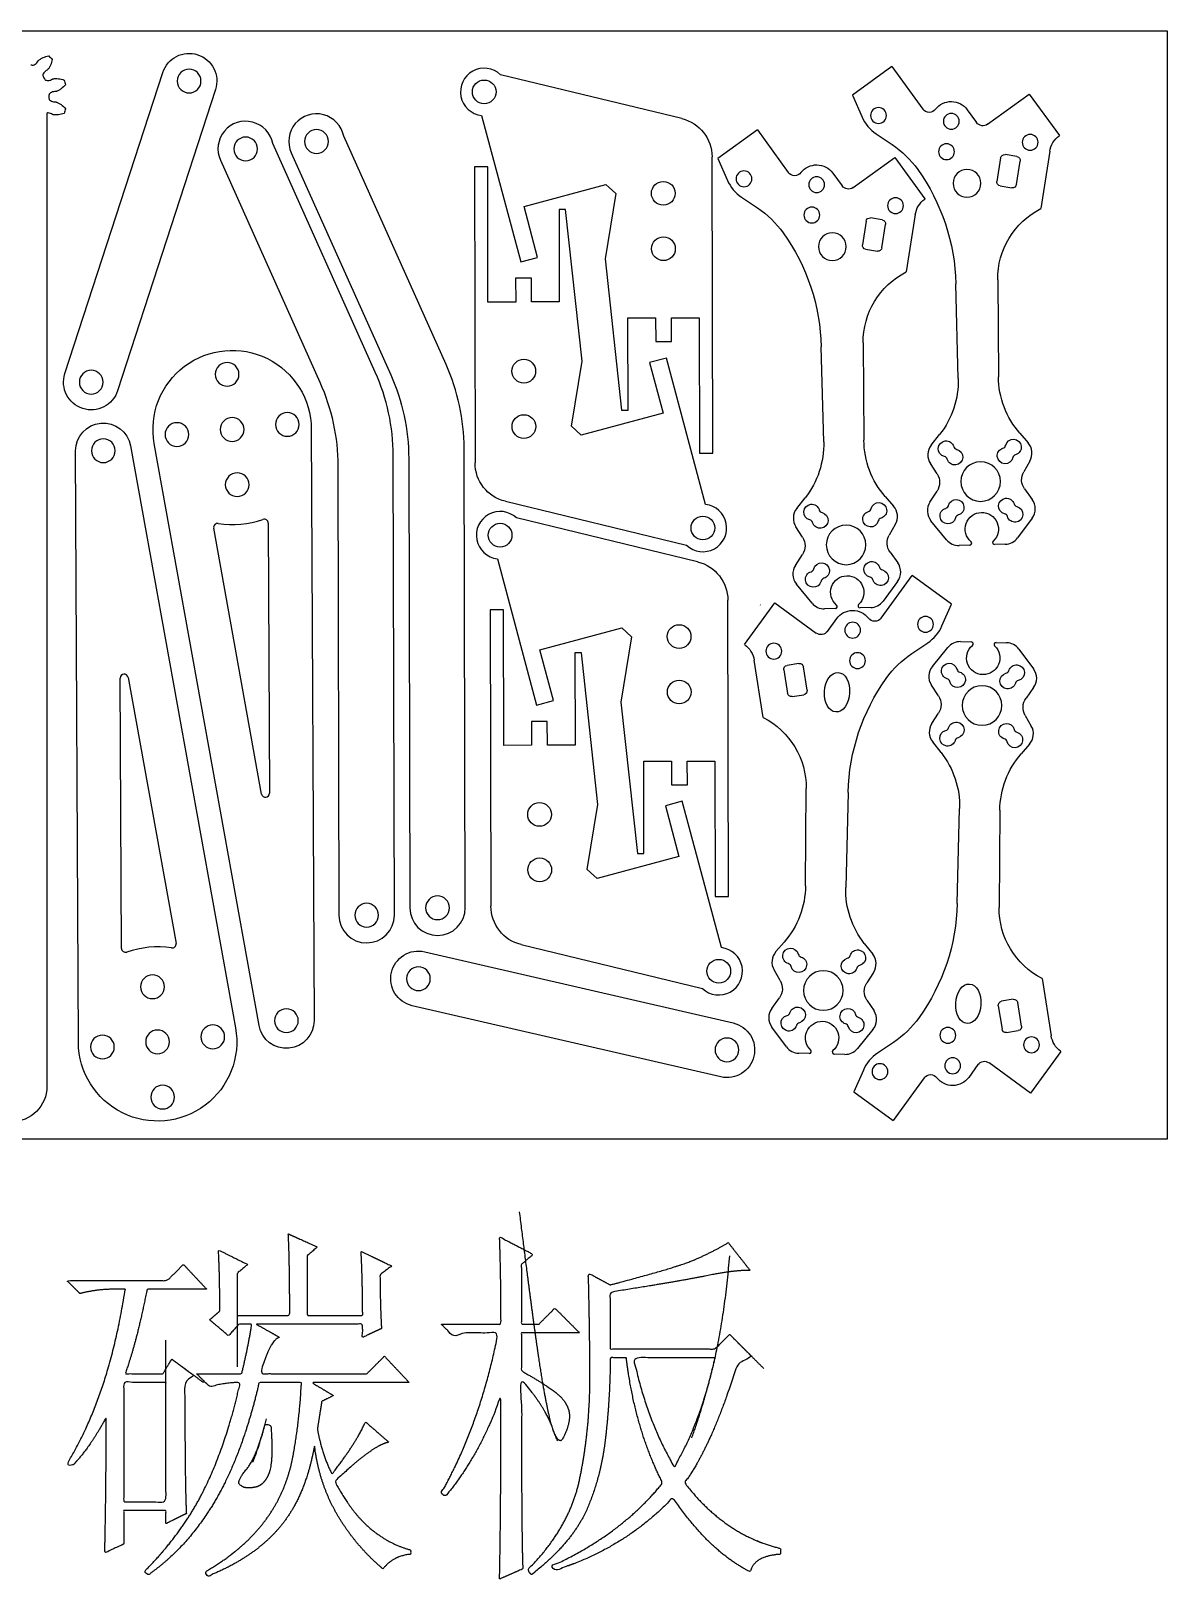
# Model space of a CAD drawing. Header units: millimetres. Extents: x 919 to 1726, y -261 to 19.
# Drawn here: x 1582.3 to 1725.8, y -212.1 to -16.5 of the extents above; entities that cross this region are included whole.
import ezdxf

# ---------------------------------------------------------------- set-up
doc = ezdxf.new("R2010")
doc.units = ezdxf.units.MM
doc.layers.add('1', color=7, linetype='CONTINUOUS', true_color=0xffffff)

msp = doc.modelspace()

# ---------------------------------------------------------------- linework, layer by layer
at = {"layer": '1', "color": 3, "linetype": 'CONTINUOUS'}
for p, q in [((1475.809439, -16.515161), (1725.809439, -16.515161)), ((1725.809439, -16.515161), (1725.809439, -156.515161)), ((1691.056679, -21.016349), (1686.065414, -24.642715)), ((1691.056679, -21.016349), (1694.96304, -26.392993)), ((1586.580754, -59.803553), (1598.941434, -21.761293)), ((1664.512653, -27.584536), (1641.622262, -22.040494)), ((1605.598829, -23.924412), (1593.238149, -61.966672)), ((1686.065414, -24.642715), (1687.275022, -27.386757)), ((1703.147481, -28.300751), (1708.406091, -24.480147)), ((1708.406091, -24.480147), (1712.226695, -29.738757)), ((1584.311826, -26.880316), (1584.311826, -149.828326)), ((1639.215492, -27.195785), (1644.169705, -45.685161)), ((1700.575108, -26.461485), (1701.750678, -28.079519)), ((1674.056679, -29.016349), (1669.065414, -32.642715)), ((1674.056679, -29.016349), (1677.96304, -34.392993)), ((1625.783317, -59.604463), (1612.844588, -30.734886)), ((1634.734014, -58.663707), (1621.795285, -29.79413)), ((1689.054261, -29.515139), (1691.069667, -30.874547)), ((1712.226695, -29.738757), (1712.19446, -29.762177)), ((1606.218621, -32.85255), (1618.786469, -60.894596)), ((1615.169318, -31.911793), (1627.737166, -59.95384)), ((1668.415653, -69.853434), (1668.335673, -32.43335)), ((1669.065414, -32.642715), (1670.275022, -35.386757)), ((1686.147481, -36.300751), (1691.406091, -32.480147)), ((1691.406091, -32.480147), (1695.226695, -37.738757)), ((1704.787785, -32.554443), (1704.318482, -35.517508)), ((1706.841379, -32.373468), (1705.359847, -32.138816)), ((1706.787703, -35.908594), (1707.257006, -32.945529)), ((1710.994751, -31.719925), (1709.847382, -38.964127)), ((1639.989914, -33.661634), (1638.315193, -33.665213)), ((1638.315193, -33.665213), (1638.395172, -71.085297)), ((1640.026475, -50.767644), (1639.989914, -33.661634)), ((1683.575108, -34.461485), (1684.750678, -36.079519)), ((1644.576459, -38.703041), (1654.916101, -35.932542)), ((1656.161699, -37.060538), (1654.809931, -45.290932)), ((1656.161699, -37.060538), (1654.916101, -35.932542)), ((1704.734109, -36.08957), (1706.215641, -36.324221)), ((1646.294742, -45.115759), (1644.576459, -38.703041)), ((1649.818805, -39.083249), (1649.001526, -39.084996)), ((1649.001526, -39.084996), (1649.026455, -50.748408)), ((1651.920914, -58.227715), (1649.818805, -39.083249)), ((1672.054261, -37.515139), (1674.069667, -38.874547)), ((1695.226695, -37.738757), (1695.19446, -37.762177)), ((1687.787785, -40.554443), (1687.318482, -43.517508)), ((1689.841379, -40.373468), (1688.359847, -40.138816)), ((1689.787703, -43.908594), (1690.257006, -40.945529)), ((1693.994751, -39.719925), (1692.847382, -46.964127)), ((1687.734109, -44.08957), (1689.215641, -44.324221)), ((1644.169705, -45.685161), (1646.294742, -45.115759)), ((1654.809931, -45.290932), (1656.912041, -64.435398)), ((1645.520051, -47.755895), (1643.520055, -47.76017)), ((1643.520055, -47.76017), (1643.526467, -50.760163)), ((1645.526463, -50.755888), (1645.520051, -47.755895)), ((1699.433596, -60.425527), (1699.131923, -48.440528)), ((1704.419475, -47.934994), (1704.514111, -60.20565)), ((1643.526467, -50.760163), (1640.026475, -50.767644)), ((1649.026455, -50.748408), (1645.526463, -50.755888)), ((1657.704391, -52.770239), (1661.204383, -52.762759)), ((1657.729319, -64.433651), (1657.704391, -52.770239)), ((1661.204383, -52.762759), (1661.210795, -55.762752)), ((1663.204378, -52.758484), (1666.70437, -52.751003)), ((1663.21079, -55.758477), (1663.204378, -52.758484)), ((1666.70437, -52.751003), (1666.740932, -69.857013)), ((1661.210795, -55.762752), (1663.21079, -55.758477)), ((1682.433596, -68.425527), (1682.131923, -56.440528)), ((1687.419475, -55.934994), (1687.514111, -68.20565)), ((1650.569146, -66.458109), (1651.920914, -58.227715)), ((1662.56114, -57.833486), (1660.436103, -58.402888)), ((1660.436103, -58.402888), (1662.154386, -64.815606)), ((1667.515353, -76.322862), (1662.56114, -57.833486)), ((1656.912041, -64.435398), (1657.729319, -64.433651)), ((1650.569146, -66.458109), (1651.814744, -67.586105)), ((1662.154386, -64.815606), (1651.814744, -67.586105)), ((1617.704721, -66.815413), (1618.058052, -141.53238)), ((1696.026648, -68.846834), (1697.085287, -67.500003)), ((1707.218518, -67.344981), (1708.258322, -68.538952)), ((1588.285987, -144.277808), (1587.932655, -69.560841)), ((1594.877142, -68.92361), (1608.127377, -142.457148)), ((1611.113565, -142.169611), (1597.863331, -68.636073)), ((1628.199868, -128.212798), (1628.057136, -70.174056)), ((1637.150565, -127.272041), (1637.007833, -69.2333)), ((1666.740932, -69.857013), (1668.415653, -69.853434)), ((1621.060287, -71.464189), (1621.199889, -128.230012)), ((1630.010984, -70.523433), (1630.150587, -127.289256)), ((1696.762463, -72.472479), (1695.919501, -71.168649)), ((1708.482142, -70.852437), (1707.705844, -72.197025)), ((1642.218192, -75.934111), (1665.108583, -81.478153)), ((1679.026648, -76.846834), (1680.085287, -75.500003)), ((1690.218518, -75.344981), (1691.258322, -76.538952)), ((1695.860457, -76.027073), (1696.758043, -74.651031)), ((1707.819861, -74.372595), (1708.785539, -75.701737)), ((1666.512653, -83.584536), (1643.622262, -78.040494)), ((1708.774038, -78.068548), (1706.927631, -80.558652)), ((1611.430147, -112.912127), (1605.376309, -79.315733)), ((1612.260785, -78.684009), (1612.422217, -112.821094)), ((1679.762463, -80.472479), (1678.919501, -79.168649)), ((1691.482142, -78.852437), (1690.705844, -80.197025)), ((1697.960363, -80.784366), (1695.991017, -78.390308)), ((1700.895398, -81.479444), (1699.555256, -81.513177)), ((1705.371424, -81.366779), (1704.031282, -81.400511)), ((1641.215492, -83.195785), (1646.169705, -101.685161)), ((1678.860457, -84.027073), (1679.758043, -82.651031)), ((1690.819861, -82.372595), (1691.785539, -83.701737)), ((1689.689006, -90.682123), (1693.595367, -85.305479)), ((1698.586632, -88.931845), (1693.595367, -85.305479)), ((1680.960363, -88.784366), (1678.991017, -86.390308)), ((1691.774038, -86.068548), (1689.927631, -88.558652)), ((1641.989914, -89.661634), (1640.315193, -89.665213)), ((1640.315193, -89.665213), (1640.395172, -127.085297)), ((1642.026475, -106.767644), (1641.989914, -89.661634)), ((1670.415653, -125.853434), (1670.335673, -88.43335)), ((1672.425351, -94.027887), (1676.245955, -88.769277)), ((1674.457586, -89.051307), (1674.425351, -89.027887)), ((1676.245955, -88.769277), (1681.504565, -92.589881)), ((1683.895398, -89.479444), (1682.555256, -89.513177)), ((1688.371424, -89.366779), (1687.031282, -89.400511)), ((1697.377025, -91.675887), (1698.586632, -88.931845)), ((1682.901368, -92.368649), (1684.076938, -90.750615)), ((1646.576459, -94.703041), (1656.916101, -91.932542)), ((1658.161699, -93.060538), (1656.809931, -101.290932)), ((1658.161699, -93.060538), (1656.916101, -91.932542)), ((1693.582379, -95.163677), (1695.597785, -93.804269)), ((1699.730462, -93.659886), (1701.070604, -93.693619)), ((1704.206488, -93.772552), (1705.54663, -93.806284)), ((1648.294742, -101.115759), (1646.576459, -94.703041)), ((1651.818805, -95.083249), (1651.001526, -95.084996)), ((1651.001526, -95.084996), (1651.026455, -106.748408)), ((1653.920914, -114.227715), (1651.818805, -95.083249)), ((1696.166223, -96.782755), (1698.135569, -94.388697)), ((1707.102837, -94.614411), (1708.949244, -97.104515)), ((1674.804664, -103.253257), (1673.657295, -96.009055)), ((1677.39504, -97.234659), (1677.864343, -100.197724)), ((1679.292199, -96.427946), (1677.810667, -96.662598)), ((1680.333564, -99.806638), (1679.864261, -96.843573)), ((1593.729922, -132.409212), (1593.568491, -98.272127)), ((1594.56056, -98.181094), (1600.614398, -131.777488)), ((1696.933249, -100.522032), (1696.035663, -99.14599)), ((1708.960745, -99.471326), (1707.995067, -100.800468)), ((1646.169705, -101.685161), (1648.294742, -101.115759)), ((1656.809931, -101.290932), (1658.912041, -120.435398)), ((1678.436405, -100.613351), (1679.917937, -100.3787)), ((1696.094707, -104.004414), (1696.937669, -102.700584)), ((1707.88105, -102.976038), (1708.657348, -104.320626)), ((1647.520051, -103.755895), (1645.520055, -103.76017)), ((1645.520055, -103.76017), (1645.526467, -106.760163)), ((1647.526463, -106.755888), (1647.520051, -103.755895)), ((1645.526467, -106.760163), (1642.026475, -106.767644)), ((1651.026455, -106.748408), (1647.526463, -106.755888)), ((1697.260493, -107.67306), (1696.201854, -106.326229)), ((1708.433528, -106.634111), (1707.393724, -107.828082)), ((1659.704391, -108.770239), (1663.204383, -108.762759)), ((1659.729319, -120.433651), (1659.704391, -108.770239)), ((1663.204383, -108.762759), (1663.210795, -111.762752)), ((1665.204378, -108.758484), (1668.70437, -108.751003)), ((1665.21079, -111.758477), (1665.204378, -108.758484)), ((1668.70437, -108.751003), (1668.740932, -125.857013)), ((1663.210795, -111.762752), (1665.21079, -111.758477)), ((1680.137935, -124.49478), (1680.232571, -112.224124)), ((1685.520123, -112.729658), (1685.21845, -124.714657)), ((1652.569146, -122.458109), (1653.920914, -114.227715)), ((1664.56114, -113.833486), (1662.436103, -114.402888)), ((1662.436103, -114.402888), (1664.154386, -120.815606)), ((1669.515353, -132.322862), (1664.56114, -113.833486)), ((1699.307129, -126.732535), (1699.608802, -114.747536)), ((1704.689317, -114.967413), (1704.594681, -127.238069)), ((1664.154386, -120.815606), (1653.814744, -123.586105)), ((1658.912041, -120.435398), (1659.729319, -120.433651)), ((1652.569146, -122.458109), (1653.814744, -123.586105)), ((1668.740932, -125.857013), (1670.415653, -125.853434)), ((1632.027766, -132.835036), (1671.002569, -141.833078)), ((1644.218192, -131.934111), (1667.108583, -137.478153)), ((1676.393724, -132.828082), (1677.433528, -131.634111)), ((1687.566759, -131.789133), (1688.625399, -133.135964)), ((1676.946202, -136.486155), (1676.169904, -135.141567)), ((1688.732545, -135.457779), (1687.889583, -136.761609)), ((1710.022588, -136.208936), (1711.169957, -143.453138)), ((1675.866507, -139.990867), (1676.832185, -138.661725)), ((1706.390847, -138.848842), (1704.909315, -139.083493)), ((1669.427911, -148.653669), (1630.453109, -139.655627)), ((1687.894003, -138.940161), (1688.79159, -140.316203)), ((1704.493688, -139.655555), (1704.962991, -142.61862)), ((1707.432212, -142.227533), (1706.962909, -139.264468)), ((1677.724415, -144.847782), (1675.878008, -142.357678)), ((1688.661029, -142.679438), (1686.691683, -145.073496)), ((1691.244873, -144.298516), (1689.229467, -145.657924)), ((1705.535053, -143.034247), (1707.016585, -142.799595)), ((1680.620764, -145.689641), (1679.280622, -145.655909)), ((1685.096791, -145.802307), (1683.756648, -145.768574)), ((1712.401901, -145.434306), (1708.581297, -150.692916)), ((1712.369666, -145.410885), (1712.401901, -145.434306)), ((1687.450228, -147.786306), (1686.24062, -150.530348)), ((1701.925884, -147.093544), (1700.750314, -148.711578)), ((1708.581297, -150.692916), (1703.322687, -146.872312)), ((1686.24062, -150.530348), (1691.231885, -154.156714)), ((1695.138246, -148.78007), (1691.231885, -154.156714)), ((1725.809439, -156.515161), (1475.809439, -156.515161))]:
    msp.add_line(p, q, dxfattribs=at)
at = {"layer": '1', "color": 3, "linetype": 'CONTINUOUS', "extrusion": (0, 0, -1)}
for centre, radius in [((-1602.270131, -22.842852), 1.5), ((-1689.362735, -27.191343), 1), ((-1698.552565, -27.930948), 1), ((-1618.363217, -30.480356), 1.5), ((-1609.41252, -31.421112), 1.5), ((-1697.944178, -31.772154), 1), ((-1708.513458, -30.58248), 1), ((-1672.362735, -35.191343), 1), ((-1681.552565, -35.930948), 1), ((-1700.533904, -35.761931), 1.75), ((-1680.944178, -39.772154), 1), ((-1691.513458, -38.58248), 1), ((-1683.533904, -43.761931), 1.75), ((-1607.065195, -59.891987), 1.5), ((-1589.909452, -60.885113), 1.5), ((-1600.734118, -67.50234), 1.5), ((-1607.704832, -66.862702), 1.5), ((-1614.675547, -66.223065), 1.5), ((-1591.432616, -69.54429), 1.5), ((-1608.34447, -73.833417), 1.5), ((-1702.262037, -73.442511), 2.5), ((-1685.262037, -81.442511), 2.5), ((-1686.099481, -92.220078), 1), ((-1695.289311, -91.480473), 1), ((-1676.138588, -94.87161), 1), ((-1686.707868, -96.061284), 1), ((-1702.437243, -101.730552), 2.5), ((-1624.699879, -128.221405), 1.5), ((-1633.650576, -127.280649), 1.5), ((-1631.240437, -136.245332), 1.5), ((-1597.646237, -137.259804), 1.5), ((-1682.390009, -137.731641), 2.5), ((-1614.558091, -141.548931), 1.5), ((-1598.285875, -144.230519), 1.5), ((-1605.256589, -143.590881), 1.5), ((-1698.119384, -143.400908), 1), ((-1591.31516, -144.870156), 1.5), ((-1670.21524, -145.243374), 1.5), ((-1708.688664, -144.590583), 1), ((-1698.727771, -147.242115), 1), ((-1689.537941, -147.98172), 1), ((-1598.925512, -151.201234), 1.5)]:
    msp.add_circle(centre, radius, dxfattribs=at)
at = {"layer": '1', "color": 3, "linetype": 'CONTINUOUS'}
for centre in [(1639.555632, -24.21513), (1662.170746, -37.024156), (1662.185707, -44.02414), (1644.545138, -59.494507), (1644.560099, -66.494491), (1667.175214, -79.303517), (1641.555632, -80.21513), (1664.170746, -93.024156), (1664.185707, -100.02414), (1646.545138, -115.494507), (1646.560099, -122.494491), (1669.175214, -135.303517)]:
    msp.add_circle(centre, 1.5, dxfattribs=at)
at = {"layer": '1', "color": 3, "linetype": 'CONTINUOUS', "extrusion": (0, 0, -1)}
for centre, radius, start, end in [((-1602.270131, -22.842852), 3.5, 18, 198), ((-1579.811826, -24.828326), 4.750000000000001, 148.534022, 151.465978), ((-1579.811826, -24.828326), 4.750000000000001, 178.534022, 181.465978), ((-1698.552565, -27.930948), 2.5, 37.39845, 144), ((-1695.772057, -25.805208), 1, 217.39845, 324), ((-1663.335684, -32.444037), 5.000000000000001, 103.614834, 179.877539), ((-1702.559695, -27.491734), 1, 234, 324), ((-1683.800159, -41.652036), 13, 124, 144), ((-1713.957816, -32.189228), 3, 9, 54), ((-1705.28163, -32.632661), 0.5, 9, 99), ((-1706.763162, -32.867312), 0.5, 99, 189), ((-1678.772057, -33.805208), 1, 217.39845, 324), ((-1681.552565, -35.930948), 2.5, 37.39845, 144), ((-1673.140155, -49.094764), 26, 144.538808, 178.558119), ((-1685.559695, -35.491734), 1, 234, 324), ((-1704.812326, -35.595726), 0.5, 279, 9), ((-1706.293859, -35.830377), 0.5, 189, 279), ((-1666.800159, -49.652036), 13, 124, 144), ((-1696.957816, -40.189228), 3, 9, 54), ((-1714.419177, -47.857872), 10, 359.558119, 62.794742), ((-1688.28163, -40.632661), 0.5, 9, 99), ((-1689.763162, -40.867312), 0.5, 99, 189), ((-1656.140155, -57.094764), 26, 144.538808, 178.558119), ((-1687.812326, -43.595726), 0.5, 279, 9), ((-1689.293859, -43.830377), 0.5, 189, 279), ((-1697.419177, -55.857872), 10, 359.558119, 62.794742), ((-1607.704832, -66.862702), 10, 349.785311, 179.729054), ((-1589.909452, -60.885113), 3.5, 198, 18), ((-1604.011063, -70.587374), 26, 155.859095, 179.859095), ((-1688.437079, -60.702319), 11, 178.558119, 218.168132), ((-1715.513784, -60.120816), 11, 318.948106, 359.558119), ((-1595.060366, -71.52813), 26, 155.859095, 179.859095), ((-1591.432616, -69.54429), 3.5, 359.729054, 169.785311), ((-1671.437079, -68.702319), 11, 178.558119, 218.168132), ((-1698.513784, -68.120816), 11, 318.948106, 359.558119), ((-1697.913982, -69.307971), 1, 283.558119, 163.558119), ((-1706.396577, -69.094456), 1, 13.558119, 253.558119), ((-1699.000996, -70.341606), 1, 103.558119, 343.558119), ((-1705.362942, -70.18147), 1, 193.558119, 73.558119), ((-1643.395161, -71.07461), 5, 283.614834, 359.877539), ((-1709.437895, -73.197025), 2, 324, 30), ((-1695.082915, -73.558352), 2, 147.116238, 213.116238), ((-1680.913982, -77.307971), 1, 283.558119, 163.558119), ((-1689.396577, -77.094456), 1, 13.558119, 253.558119), ((-1699.161132, -76.703552), 1, 13.558119, 253.558119), ((-1705.523078, -76.543416), 1, 283.558119, 163.558119), ((-1682.000996, -78.341606), 1, 103.558119, 343.558119), ((-1688.362942, -78.18147), 1, 193.558119, 73.558119), ((-1698.127497, -77.790565), 1, 193.558119, 73.558119), ((-1702.413014, -79.440611), 2.1, 310.426425, 226.689813), ((-1706.610091, -77.577051), 1, 103.558119, 343.558119), ((-1678.082915, -81.558352), 2, 147.116238, 213.116238), ((-1692.437895, -81.197025), 2, 324, 30), ((-1665.335684, -88.444037), 5.000000000000001, 103.614834, 179.877539), ((-1682.161132, -84.703552), 1, 13.558119, 253.558119), ((-1688.523078, -84.543416), 1, 283.558119, 163.558119), ((-1681.127497, -85.790565), 1, 193.558119, 73.558119), ((-1685.413014, -87.440611), 2.1, 310.426425, 226.689813), ((-1689.610091, -85.577051), 1, 103.558119, 343.558119), ((-1686.099481, -92.220078), 2.5, 36, 142.60155), ((-1688.879989, -90.094338), 1, 216, 322.60155), ((-1682.092351, -91.780864), 1, 216, 306), ((-1670.69423, -96.478358), 3, 126, 171), ((-1700.851887, -105.941166), 13, 36, 56), ((-1702.58822, -95.732452), 2.1, 133.310187, 49.573575), ((-1677.888884, -97.156442), 0.5, 351, 81), ((-1679.370417, -96.921791), 0.5, 81, 171), ((-1698.302703, -97.382498), 1, 286.441881, 166.441881), ((-1699.336338, -98.469511), 1, 106.441881, 346.441881), ((-1705.698284, -98.629647), 1, 196.441881, 76.441881), ((-1706.785297, -97.596012), 1, 16.441881, 256.441881), ((-1711.511891, -113.383894), 26, 1.441881, 35.461192), ((-1678.358187, -100.119507), 0.5, 261, 351), ((-1679.83972, -99.884856), 0.5, 171, 261), ((-1695.258121, -101.614711), 2, 146.883762, 212.883762), ((-1709.613101, -101.976038), 2, 330, 36), ((-1670.232869, -112.147002), 10, 117.205258, 180.441881), ((-1698.089188, -105.865092), 1, 196.441881, 76.441881), ((-1699.176202, -104.831457), 1, 16.441881, 256.441881), ((-1705.538148, -104.991593), 1, 286.441881, 166.441881), ((-1706.571783, -106.078607), 1, 106.441881, 346.441881), ((-1688.612285, -114.470744), 11, 141.831868, 181.441881), ((-1715.68899, -115.052247), 11, 0.441881, 41.051894), ((-1669.138262, -124.409946), 11, 180.441881, 221.051894), ((-1696.214967, -124.991449), 11, 321.831868, 1.441881), ((-1645.395161, -127.07461), 5, 283.614834, 359.877539), ((-1673.315361, -126.078299), 26, 181.441881, 215.461192), ((-1714.594383, -127.315191), 10, 297.205258, 0.441881), ((-1631.240437, -136.245332), 3.500000000000001, 283, 103), ((-1678.255469, -133.383586), 1, 286.441881, 166.441881), ((-1686.738064, -133.597101), 1, 16.441881, 256.441881), ((-1679.289104, -134.4706), 1, 106.441881, 346.441881), ((-1685.65105, -134.630736), 1, 196.441881, 76.441881), ((-1675.214151, -137.486155), 2, 150, 216), ((-1689.569131, -137.847482), 2, 326.883762, 32.883762), ((-1706.469065, -139.342686), 0.5, 81, 171), ((-1679.128969, -140.832546), 1, 16.441881, 256.441881), ((-1685.490915, -140.992682), 1, 286.441881, 166.441881), ((-1704.987532, -139.577337), 0.5, 351, 81), ((-1598.285875, -144.230519), 10, 169.785311, 359.729054), ((-1614.558091, -141.548931), 3.5, 179.729054, 349.785311), ((-1670.21524, -145.243374), 3.500000000000001, 103, 283), ((-1678.041955, -141.866181), 1, 196.441881, 76.441881), ((-1682.239032, -143.729741), 2.1, 313.310187, 229.573575), ((-1686.52455, -142.079695), 1, 106.441881, 346.441881), ((-1683.975365, -133.521027), 13, 216, 236), ((-1705.456836, -142.540402), 0.5, 261, 351), ((-1706.938368, -142.305751), 0.5, 171, 261), ((-1714.133022, -142.983835), 3, 306, 351), ((-1702.734901, -147.681329), 1, 36, 126), ((-1695.947263, -149.367855), 1, 36, 142.60155), ((-1579.811826, -149.828326), 4.499999999999987, 180, 0), ((-1698.727771, -147.242115), 2.5, 216, 322.60155)]:
    msp.add_arc(centre, radius, start, end, dxfattribs=at)
at = {"layer": '1', "color": 3, "linetype": 'CONTINUOUS'}
for centre, radius, start, end in [((1639.555632, -24.21513), 3.000000000000001, 46.458731, 263.489812), ((1618.363217, -30.480356), 3.5, 11.306927, 204.140905), ((1609.41252, -31.421112), 3.5, 11.306927, 204.140905), ((1691.850226, -25.369951), 5, 203.78847, 236), ((1674.850226, -33.369951), 5, 203.78847, 236), ((1611.007911, -69.29724), 26, 0.140905, 24.140905), ((1602.057214, -70.237997), 26, 0.140905, 24.140905), ((1697.599049, -70.082776), 2, 141.831868, 212.883762), ((1697.562335, -70.76617), 0.5, 16.441881, 76.441881), ((1699.352643, -68.883407), 0.5, 196.441881, 256.441881), ((1704.938378, -68.742809), 0.5, 286.441881, 346.441881), ((1706.821141, -70.533117), 0.5, 106.441881, 166.441881), ((1706.750092, -69.852437), 2, 330, 41.051894), ((1697.535584, -77.119752), 2, 146.883762, 219.440613), ((1706.961739, -76.118852), 0.5, 196.441881, 256.441881), ((1707.167505, -76.877308), 2, 323.443149, 36), ((1607.704832, -66.862702), 11.99999999999999, 261.551764, 288.93387), ((1611.76079, -78.686373), 0.5, 0.270946, 108.93387), ((1641.555632, -80.21513), 3.000000000000001, 46.458731, 263.489812), ((1667.175214, -79.303517), 3, 226.458731, 83.489812), ((1680.599049, -78.082776), 2, 141.831868, 212.883762), ((1682.352643, -76.883407), 0.5, 196.441881, 256.441881), ((1687.938378, -76.742809), 0.5, 286.441881, 346.441881), ((1689.821141, -78.533117), 0.5, 106.441881, 166.441881), ((1689.750092, -77.852437), 2, 330, 41.051894), ((1697.702933, -76.351904), 0.5, 286.441881, 346.441881), ((1699.585695, -78.142213), 0.5, 106.441881, 166.441881), ((1705.17143, -78.001615), 0.5, 16.441881, 76.441881), ((1605.868385, -79.227065), 0.5, 81.551764, 190.214689), ((1680.562335, -78.76617), 0.5, 16.441881, 76.441881), ((1699.50493, -79.51381), 2, 219.440613, 271.441881), ((1700.889107, -81.229523), 0.25, 271.441881, 49.573575), ((1704.024991, -81.15059), 0.25, 133.310187, 271.441881), ((1705.321099, -79.367412), 2, 271.441881, 323.443149), ((1680.535584, -85.119752), 2, 146.883762, 219.440613), ((1690.167505, -84.877308), 2, 323.443149, 36), ((1680.702933, -84.351904), 0.5, 286.441881, 346.441881), ((1682.585695, -86.142213), 0.5, 106.441881, 166.441881), ((1688.17143, -86.001615), 0.5, 16.441881, 76.441881), ((1689.961739, -84.118852), 0.5, 196.441881, 256.441881), ((1682.50493, -87.51381), 2, 219.440613, 271.441881), ((1683.889107, -89.229523), 0.25, 271.441881, 49.573575), ((1687.024991, -89.15059), 0.25, 133.310187, 271.441881), ((1688.321099, -87.367412), 2, 271.441881, 323.443149), ((1692.80182, -89.659081), 5, 304, 336.21153), ((1699.680136, -95.659253), 2, 88.558119, 140.559387), ((1701.064313, -93.94354), 0.25, 310.426425, 88.558119), ((1704.200197, -94.022473), 0.25, 88.558119, 226.689813), ((1705.496305, -95.805651), 2, 36.556851, 88.558119), ((1594.068485, -98.269762), 0.5, 10.214689, 180.270946), ((1697.71079, -98.053311), 2, 140.559387, 213.116238), ((1699.760902, -97.03085), 0.5, 193.558119, 253.558119), ((1705.346636, -97.171448), 0.5, 283.558119, 343.558119), ((1707.342711, -98.295755), 2, 324, 36.556851), ((1697.878139, -98.821159), 0.5, 13.558119, 73.558119), ((1707.136945, -99.054211), 0.5, 103.558119, 163.558119), ((1697.774255, -105.090287), 2, 147.116238, 218.168132), ((1697.737541, -104.406893), 0.5, 283.558119, 343.558119), ((1706.996347, -104.639946), 0.5, 193.558119, 253.558119), ((1706.925298, -105.320626), 2, 318.948106, 30), ((1699.527849, -106.289656), 0.5, 103.558119, 163.558119), ((1705.113584, -106.430254), 0.5, 13.558119, 73.558119), ((1611.922222, -112.823459), 0.5, 190.214689, 0.270946), ((1624.699879, -128.221405), 3.5, 180.140905, 0.140905), ((1633.650576, -127.280649), 3.5, 180.140905, 0.140905), ((1594.229917, -132.406847), 0.5, 180.270946, 288.93387), ((1598.285875, -144.230519), 11.99999999999999, 81.551764, 108.93387), ((1600.122323, -131.866156), 0.5, 261.551764, 10.214689), ((1669.175214, -135.303517), 3, 226.458731, 83.489812), ((1677.901955, -134.141567), 2, 138.948106, 210), ((1677.830905, -134.822247), 0.5, 13.558119, 73.558119), ((1679.713668, -133.031939), 0.5, 193.558119, 253.558119), ((1685.299403, -133.172537), 0.5, 283.558119, 343.558119), ((1687.089711, -135.0553), 0.5, 103.558119, 163.558119), ((1687.052997, -134.371906), 2, 327.116238, 38.168132), ((1677.484541, -141.166438), 2, 144, 216.556851), ((1677.690308, -140.407982), 0.5, 283.558119, 343.558119), ((1686.949113, -140.641034), 0.5, 193.558119, 253.558119), ((1687.116462, -141.408882), 2, 320.559387, 33.116238), ((1679.480616, -142.290745), 0.5, 103.558119, 163.558119), ((1685.066351, -142.431343), 0.5, 13.558119, 73.558119), ((1679.330947, -143.656542), 2, 216.556851, 268.558119), ((1680.627055, -145.43972), 0.25, 268.558119, 46.689813), ((1683.762939, -145.518653), 0.25, 130.426425, 268.558119), ((1685.147116, -143.80294), 2, 268.558119, 320.559387), ((1692.025432, -149.803112), 5, 124, 156.21153)]:
    msp.add_arc(centre, radius, start, end, dxfattribs=at)
at = {"layer": '1', "color": 5, "linetype": 'CONTINUOUS'}
for centre, major_axis in [((1684.118142, -100.051061), (0.1482659339399184, 2.495599569809412)), ((1700.70911, -139.411131), (-0.1482659339399184, -2.495599569809412))]:
    msp.add_ellipse(centre, major_axis=major_axis, ratio=0.64, dxfattribs=at)
at = {"layer": '1', "color": 6, "linetype": 'CONTINUOUS'}
for points, knots in [([(1582.291288896165, -20.77681268667766), (1582.331617267575, -20.80149233705492), (1582.421297951595, -20.83597005527849), (1582.613175753307, -20.83980482849097), (1582.834780987757, -20.73942614397345), (1583.037764153811, -20.53773305751179), (1583.140372960883, -20.37802365800542), (1583.185140593602, -20.2947307423774)], [0, 0, 0, 0, 0.124999999999999, 0.2500000000000004, 0.5, 0.7500000000000006, 1, 1, 1, 1]), ([(1583.185140593602, -20.2947307423774), (1583.190260396754, -20.28873654217932), (1583.200844805771, -20.277045825914), (1583.222826534709, -20.25443361890711), (1583.262950870425, -20.21652559297308), (1583.347836139721, -20.14587868068725), (1583.529953731959, -20.02061113130389), (1583.924448723772, -19.81964492088207), (1584.289798966362, -19.71297106017732), (1584.537257689333, -19.66399730752585)], [0, 0, 0, 0, 0.015625, 0.0312500000000001, 0.0625000000000001, 0.1249999999999996, 0.2500000000000004, 0.5000000000000003, 1, 1, 1, 1]), ([(1584.345421759101, -21.45501190808341), (1584.262128843326, -21.49977954050178), (1584.10241944408, -21.60238834800521), (1583.900726357567, -21.80537151387114), (1583.800347673103, -22.02697674833826), (1583.804182446328, -22.21885455002473), (1583.83866016455, -22.30853523403198), (1583.863339814923, -22.34886360543624)], [0, 0, 0, 0, 0.2500000000000001, 0.4999999999999998, 0.7499999999999999, 0.8749999999999996, 1, 1, 1, 1]), ([(1584.976155194075, -20.10289481226789), (1584.927181441418, -20.35035353526337), (1584.820507580713, -20.71570377789692), (1584.619541370231, -21.11019876971295), (1584.494273820864, -21.29231636200916), (1584.423626908502, -21.37720163123629), (1584.385718882649, -21.41732596705731), (1584.363106675473, -21.43930769580243), (1584.351415959529, -21.44989210519805), (1584.345421759101, -21.45501190808341)], [0, 0, 0, 0, 0.5, 0.7499999999999999, 0.8750000000000002, 0.9375000000000002, 0.9687499999999999, 0.9843750000000001, 1, 1, 1, 1]), ([(1583.984860750784, -22.55934404053062), (1584.00744631973, -22.60088143041833), (1584.067873211208, -22.67558035227466), (1584.232126875307, -22.7748402641505), (1584.474231980211, -22.79871239058502), (1584.750867101785, -22.72553263696841), (1584.919583635114, -22.63852464330876), (1585.000000000131, -22.58877467877937)], [0, 0, 0, 0, 0.124999999999999, 0.2500000000000004, 0.5, 0.7500000000000006, 1, 1, 1, 1]), ([(1585.000000000131, -22.58877467877937), (1585.007430979822, -22.58614345070873), (1585.022442705048, -22.58131119794257), (1585.05278554423, -22.57271931670778), (1585.106488251237, -22.55995217109989), (1585.215324506998, -22.54121278500952), (1585.435676743044, -22.5237867010926), (1585.87780253283, -22.54699235347152), (1586.247542054545, -22.63728520147663), (1586.486334471351, -22.71860204904715)], [0, 0, 0, 0, 0.015625, 0.0312500000000001, 0.0625000000000001, 0.1249999999999996, 0.2500000000000004, 0.5000000000000003, 1, 1, 1, 1]), ([(1586.646982107744, -23.31814719018234), (1586.480840232326, -23.50796585435592), (1586.205782837719, -23.77103151540302), (1585.834493498231, -24.01219109474039), (1585.634949822062, -24.10727578146111), (1585.531325166644, -24.14546512483844), (1585.478433685338, -24.16125980604261), (1585.447860075115, -24.16899043796707), (1585.432443413421, -24.1723114474155), (1585.424692382133, -24.17374822656302)], [0, 0, 0, 0, 0.5, 0.7499999999999999, 0.8750000000000002, 0.9375000000000002, 0.9687499999999999, 0.9843750000000001, 1, 1, 1, 1]), ([(1585.424692382133, -24.17374822656302), (1585.330174784906, -24.17087167561681), (1585.140557984185, -24.17987880994394), (1584.864395064564, -24.25482084486771), (1584.666661956587, -24.39654726529614), (1584.574044066774, -24.56463570259143), (1584.559062304614, -24.65954031228102), (1584.560271323092, -24.70680553159718)], [0, 0, 0, 0, 0.2500000000000001, 0.4999999999999998, 0.7499999999999999, 0.8749999999999996, 1, 1, 1, 1]), ([(1584.560271323093, -24.94984740331893), (1584.559062304614, -24.99711262264145), (1584.574044066778, -25.09201723234355), (1584.666661956614, -25.26010566965476), (1584.86439506463, -25.40183209004181), (1585.140557984301, -25.47677412515407), (1585.330174785032, -25.48578125897689), (1585.424692382281, -25.48290470836525)], [0, 0, 0, 0, 0.124999999999999, 0.2500000000000004, 0.5, 0.7500000000000006, 1, 1, 1, 1]), ([(1584.999999999997, -27.0678782560733), (1584.919583635167, -27.0181282912655), (1584.750867101595, -26.93112029804752), (1584.514397623782, -26.86856577472076), (1584.364473694764, -26.87193958201999), (1584.311826034088, -26.88031631134538)], [0, 0, 0, 0, 0.3899518364865672, 0.7799036729731338, 1, 1, 1, 1]), ([(1586.486334471351, -26.93805088586896), (1586.24754205452, -27.0193677334471), (1585.877802532768, -27.10966058147369), (1585.435676742949, -27.13286623380191), (1585.21532450686, -27.11544014992796), (1585.106488251122, -27.09670076373766), (1585.052785544065, -27.08393361825188), (1585.022442704964, -27.07534173677459), (1585.007430979571, -27.07050948447613), (1584.999999999997, -27.0678782560733)], [0, 0, 0, 0, 0.5, 0.7499999999999999, 0.8750000000000002, 0.9375000000000002, 0.9687499999999999, 0.9843750000000001, 1, 1, 1, 1]), ([(1585.424692382281, -25.48290470836525), (1585.432443413504, -25.48434148785861), (1585.447860075287, -25.4876624968183), (1585.478433685459, -25.49539312899401), (1585.531325166784, -25.51118781006721), (1585.63494982217, -25.54937715354174), (1585.834493498325, -25.64446184020426), (1586.205782837759, -25.88562141956913), (1586.480840232344, -26.14868708057884), (1586.646982107744, -26.33850574473377)], [0, 0, 0, 0, 0.015625, 0.0312500000000001, 0.0625000000000001, 0.1249999999999996, 0.2500000000000004, 0.5000000000000003, 1, 1, 1, 1]), ([(1648.110481337769, -192.7694231578189), (1647.37733038566, -190.9322331248855), (1646.083534587819, -188.965663512168), (1644.246344554886, -186.8869649303043), (1644.246344554886, -200.2561881746557), (1644.306721692118, -208.2259702893529), (1644.427475966583, -210.8049365797149), (1643.447066261998, -211.2333267438888), (1642.466656557412, -211.6617169080626), (1641.486246852826, -212.0901070722365), (1641.607001127291, -206.5699116681172), (1641.667378264524, -198.8416381023501), (1641.667378264524, -188.9052863749355), (1639.950942506056, -193.8130851014103), (1637.622110069943, -198.048110013008), (1634.680880956185, -201.6017358044098), (1634.496874442715, -201.4781064281717), (1634.312867929244, -201.3544770519336), (1634.128861415774, -201.2308476756956), (1637.440978658245, -195.3483894481809), (1639.83018823159, -188.6034006887727), (1641.305115441128, -180.9958813974708), (1639.893440470596, -180.9958813974708), (1638.481765500063, -180.9958813974708), (1637.070090529531, -180.9958813974708), (1636.578448126352, -181.1195107737089), (1636.086805723172, -181.243140149947), (1635.595163319993, -181.3667695261851), (1635.106396018586, -180.8751271230057), (1634.61762871718, -180.3834847198263), (1634.128861415774, -179.8918423166469), (1636.641700365357, -179.8918423166469), (1639.15453931494, -179.8918423166469), (1641.667378264524, -179.8918423166469), (1641.667378264524, -175.4756859933515), (1641.607001127291, -171.7926806221657), (1641.486246852826, -168.8514515084084), (1642.897921823359, -169.587477562291), (1644.309596793891, -170.3235036161735), (1645.721271764424, -171.0595296700561), (1645.229629361245, -171.4879198342299), (1644.737986958065, -171.9163099984038), (1644.246344554886, -172.3447001625776), (1644.246344554886, -174.8604142139341), (1644.246344554886, -177.3761282652905), (1644.246344554886, -179.8918423166469), (1644.982370608768, -179.8918423166469), (1645.718396662651, -179.8918423166469), (1646.454422716534, -179.8918423166469), (1647.130071633184, -179.2161933999969), (1647.805720549833, -178.5405444833469), (1648.481369466484, -177.8648955666969), (1649.522156308302, -178.9085575102881), (1650.56294315012, -179.9522194538795), (1651.603729991938, -180.9958813974708), (1649.151268179588, -180.9958813974708), (1646.698806367237, -180.9958813974708), (1644.246344554886, -180.9958813974708), (1644.246344554886, -182.591562881474), (1644.246344554886, -184.1872443654772), (1644.246344554886, -185.7829258494804), (1647.066819394178, -187.3699820281648), (1648.783255152646, -188.5430235515401), (1650.008048507935, -190.0093254557593), (1650.318559499417, -190.7511017131878), (1650.318559499417, -192.0966493429419), (1650.163304003676, -192.7694231578189), (1649.861418317513, -193.5111994152475), (1649.550907326032, -194.2443503673571), (1649.335274693058, -194.6152384960713), (1649.214520418593, -194.6066131907524), (1648.843632289879, -194.6152384960713), (1648.481369466484, -193.9942165131079), (1648.110481337769, -192.7694231578189)], [-0.0131055194983796, 0, 0, 0, 0.0397508346173697, 0.0397508346173697, 0.0397508346173697, 0.1742026574952666, 0.1742026574952666, 0.1742026574952666, 0.1922446507642115, 0.1922446507642115, 0.1922446507642115, 0.3225727472197896, 0.3225727472197896, 0.3225727472197896, 0.4044631049144098, 0.4044631049144098, 0.4044631049144098, 0.4082013156671247, 0.4082013156671247, 0.4082013156671247, 0.5294055944729421, 0.5294055944729421, 0.5294055944729421, 0.5532106580126945, 0.5532106580126945, 0.5532106580126945, 0.5617593213469434, 0.5617593213469434, 0.5617593213469434, 0.5734497140844086, 0.5734497140844086, 0.5734497140844086, 0.6158236968415249, 0.6158236968415249, 0.6158236968415249, 0.6778941646804459, 0.6778941646804459, 0.6778941646804459, 0.7047405591938828, 0.7047405591938828, 0.7047405591938828, 0.7157368641493478, 0.7157368641493478, 0.7157368641493478, 0.7581593297242635, 0.7581593297242635, 0.7581593297242635, 0.7705709310810394, 0.7705709310810394, 0.7705709310810394, 0.7866837198225906, 0.7866837198225906, 0.7866837198225906, 0.811538577162777, 0.811538577162777, 0.811538577162777, 0.8528944207460947, 0.8528944207460947, 0.8528944207460947, 0.8798023846250411, 0.8798023846250411, 0.8798023846250411, 0.9148962143254439, 0.9148962143254439, 0.9499900440258464, 0.9499900440258464, 0.9793037135403008, 0.9793037135403008, 0.9793037135403008, 0.9868944805016204, 0.9868944805016204, 0.9868944805016204, 1, 1, 1, 1.03975083461737]), ([(1608.356449122791, -178.7878032358231), (1610.564527284439, -178.7878032358231), (1612.772605446087, -178.7878032358231), (1614.980683607734, -178.7878032358231), (1614.980683607735, -174.1301383635974), (1614.920306470502, -170.6886415413418), (1614.799552196037, -168.4805633796941), (1616.024345551326, -169.0325829201061), (1617.249138906615, -169.584602460518), (1618.473932261904, -170.1366220009299), (1618.04554209773, -170.5046350278712), (1617.617151933556, -170.8726480548125), (1617.188761769382, -171.2406610817538), (1617.188761769382, -173.7563751331102), (1617.188761769382, -176.2720891844666), (1617.188761769382, -178.7878032358231), (1619.520469307268, -178.7878032358231), (1621.852176845154, -178.7878032358231), (1624.18388438304, -178.7878032358231), (1624.18388438304, -175.7171945422817), (1624.123507245807, -173.0260992827736), (1623.994127666023, -170.6886415413418), (1625.282173260318, -171.3039133207593), (1626.570218854612, -171.9191851001767), (1627.858264448907, -172.5344568795942), (1627.3694971475, -172.9024699065355), (1626.880729846094, -173.2704829334768), (1626.391962544688, -173.6384959604181), (1626.391962544687, -176.088082670996), (1626.45233968192, -178.3565379698763), (1626.573093956385, -180.4438618570589), (1625.77669076527, -180.8118748840001), (1624.980287574155, -181.1798879109414), (1624.18388438304, -181.5479009378827), (1624.18388438304, -180.9958813974708), (1624.18388438304, -180.4438618570589), (1624.18388438304, -179.8918423166469), (1619.704475820739, -179.8918423166469), (1615.225067258438, -179.8918423166469), (1610.745658696137, -179.8918423166469), (1611.728943502496, -180.4438618570589), (1612.712228308854, -180.9958813974708), (1613.695513115213, -181.5479009378827), (1612.83298258332, -181.7894094868129), (1612.039454493977, -183.3247138335836), (1611.297678236549, -186.1451886728758), (1615.777086798849, -186.1451886728758), (1620.256495361151, -186.1451886728758), (1624.735903923452, -186.1451886728758), (1625.471929977334, -185.4091626189932), (1626.207956031217, -184.6731365651107), (1626.943982085099, -183.9371105112281), (1627.984768926917, -185.041149592052), (1629.025555768736, -186.1451886728758), (1630.066342610554, -187.2492277536997), (1625.957822176968, -187.2492277536997), (1621.849301743381, -187.2492277536997), (1617.740781309794, -187.2492277536997), (1618.660813877147, -187.8012472941116), (1619.580846444501, -188.3532668345235), (1620.500879011854, -188.9052863749355), (1620.009236608675, -189.1525451274116), (1619.517594205495, -189.3998038798878), (1619.025951802316, -189.647062632364), (1618.841945288845, -190.8114788504204), (1618.657938775375, -191.9758950684768), (1618.473932261904, -193.1403112865332), (1618.844820390618, -195.2276351737158), (1619.457217068263, -197.1252023438818), (1620.319747600156, -198.8416381023501), (1622.407071487339, -196.1419175375231), (1623.812996254326, -193.9338393758754), (1624.546147206435, -192.217403617407), (1625.529432012794, -193.0770590475277), (1626.512716819153, -193.9367144776483), (1627.496001625511, -194.796369907769), (1626.141828690438, -195.0378784566992), (1623.873373391558, -196.693937077935), (1620.682010423552, -199.7645457714763), (1622.036183358625, -202.3348867565194), (1623.511110568163, -204.3014563692369), (1626.694495844998, -207.0004134517706), (1628.410283989318, -207.9240846031902), (1630.256099327571, -208.4071017010506), (1630.256099327571, -208.5911082145212), (1630.256099327571, -208.7751147279919), (1630.256099327571, -208.9591212414625), (1628.781172118033, -209.0885008212466), (1627.616755899976, -209.7008974988911), (1626.754225368083, -210.8049365797149), (1624.42539293197, -208.8383669669974), (1622.493324540528, -206.5440357521603), (1620.958020193758, -203.9046923245658), (1619.431341152306, -201.2653488969713), (1618.473932261904, -198.3499956991708), (1618.111669438509, -195.1586327311643), (1617.36989318108, -199.4540347799946), (1615.929467192818, -202.8869062969313), (1613.781766168403, -205.4658725872933), (1611.642690449306, -208.0448388776553), (1608.606582977041, -210.1235374595189), (1604.682069056925, -211.7192189435222), (1604.558439680686, -211.5352124300515), (1604.434810304449, -211.3512059165809), (1604.31118092821, -211.1671994031102), (1607.502543896217, -209.3300093701768), (1610.012507744027, -207.1823083457616), (1611.85832308228, -204.7327216351837), (1613.695513115213, -202.2745096192868), (1614.885805249226, -199.4885360012704), (1615.988369522338, -193.2349292647168), (1616.334856542808, -190.1990821727759), (1616.455610817273, -187.2492277536997), (1614.675922819799, -187.2492277536997), (1612.896234822325, -187.2492277536997), (1611.116546824851, -187.2492277536997), (1609.650244920632, -193.5111994152475), (1607.744052445147, -198.5656283321442), (1603.086387572922, -206.2939018979113), (1600.326289870862, -209.3300093701768), (1597.134926902855, -211.5380875318245), (1596.950920389385, -211.4144581555864), (1596.766913875914, -211.2908287793483), (1596.582907362443, -211.1671994031102), (1599.895024604915, -207.8550821606387), (1602.473990895277, -204.3014563692369), (1606.148370961144, -196.693937077935), (1607.623298170682, -192.2777807546396), (1608.727337251506, -187.2492277536997), (1607.502543896217, -187.2492277536997), (1606.208748098376, -187.4389844707163), (1604.863200468622, -187.8012472941116), (1604.31118092821, -187.2492277536996), (1603.759161387798, -186.6972082132877), (1603.207141847387, -186.1451886728758), (1605.107584119326, -186.1451886728758), (1607.008026391264, -186.1451886728758), (1608.908468663203, -186.1451886728758), (1609.400111066383, -184.1872443654773), (1609.83137633233, -182.0999204782946), (1610.193639155725, -179.8918423166469), (1609.644494717086, -179.8918423166469), (1609.095350278447, -179.8918423166469), (1608.546205839808, -179.8918423166469), (1608.114940573862, -180.3834847198263), (1607.683675307914, -180.8751271230057), (1607.252410041968, -181.3667695261851), (1606.456006850853, -180.691120609535), (1605.659603659738, -180.015471692885), (1604.863200468622, -179.339822776235), (1605.291590632796, -178.9718097492937), (1605.71998079697, -178.6037967223524), (1606.148370961144, -178.2357836954112), (1606.148370961144, -175.0444207274047), (1606.087993823911, -172.4740797423617), (1605.967239549446, -170.5075101296441), (1607.194908006508, -171.1199068072886), (1608.42257646357, -171.7323034849331), (1609.650244920632, -172.3447001625776), (1609.218979654685, -172.7127131895189), (1608.787714388738, -173.0807262164602), (1608.356449122791, -173.4487392434015), (1608.356449122791, -175.2284272408754), (1608.356449122791, -177.0081152383492), (1608.356449122791, -178.7878032358231)], [-0.0153350123986896, 0, 0, 0, 0.0186358632835122, 0.0186358632835122, 0.0186358632835122, 0.0476405257037836, 0.0476405257037836, 0.0476405257037836, 0.0589790085841251, 0.0589790085841251, 0.0589790085841251, 0.0637454860916582, 0.0637454860916582, 0.0637454860916582, 0.0849777522024304, 0.0849777522024304, 0.0849777522024304, 0.1046570297062436, 0.1046570297062436, 0.1046570297062436, 0.1274513677450126, 0.1274513677450126, 0.1274513677450126, 0.139498862821565, 0.139498862821565, 0.139498862821565, 0.1446625590620458, 0.1446625590620458, 0.1446625590620458, 0.163817419600807, 0.163817419600807, 0.163817419600807, 0.1712218806924377, 0.1712218806924377, 0.1712218806924377, 0.1758808465133158, 0.1758808465133158, 0.1758808465133158, 0.2136864129139827, 0.2136864129139827, 0.2136864129139827, 0.2232035427133292, 0.2232035427133292, 0.2232035427133292, 0.2382246230667552, 0.2382246230667552, 0.2382246230667552, 0.2760301894674217, 0.2760301894674217, 0.2760301894674217, 0.2848152196681131, 0.2848152196681131, 0.2848152196681131, 0.2976208480780667, 0.2976208480780667, 0.2976208480780667, 0.3322961718178307, 0.3322961718178307, 0.3322961718178307, 0.3413515736782536, 0.3413515736782536, 0.3413515736782536, 0.3459961729305982, 0.3459961729305982, 0.3459961729305982, 0.3559456276067035, 0.3559456276067035, 0.3559456276067035, 0.372864248882793, 0.372864248882793, 0.372864248882793, 0.3950231652506589, 0.3950231652506589, 0.3950231652506589, 0.4060463304638762, 0.4060463304638762, 0.4060463304638762, 0.4299916071501127, 0.4299916071501127, 0.4299916071501127, 0.4508085487629485, 0.4508085487629485, 0.47174712048926, 0.47174712048926, 0.47174712048926, 0.4733145295079136, 0.4733145295079136, 0.4733145295079136, 0.4848994161606046, 0.4848994161606046, 0.4848994161606046, 0.5106143722060776, 0.5106143722060776, 0.5106143722060776, 0.5369180109783297, 0.5369180109783297, 0.5369180109783297, 0.5690284467133634, 0.5690284467133634, 0.5690284467133634, 0.600699034175049, 0.600699034175049, 0.600699034175049, 0.6025873659314457, 0.6025873659314457, 0.6025873659314457, 0.630940153163673, 0.630940153163673, 0.630940153163673, 0.6570439953425202, 0.6570439953425202, 0.6830780969688105, 0.6830780969688105, 0.6830780969688105, 0.6982376902503454, 0.6982376902503454, 0.6982376902503454, 0.7444621119064477, 0.7444621119064477, 0.7906865335625508, 0.7906865335625508, 0.7906865335625508, 0.7926015026720754, 0.7926015026720754, 0.7926015026720754, 0.8307164370117367, 0.8307164370117367, 0.8688313713513975, 0.8688313713513975, 0.8688313713513975, 0.8800749835500733, 0.8800749835500733, 0.8800749835500733, 0.8868018020356474, 0.8868018020356474, 0.8868018020356474, 0.9031773160833593, 0.9031773160833593, 0.9031773160833593, 0.9215190440851565, 0.9215190440851565, 0.9215190440851565, 0.9262508492033303, 0.9262508492033303, 0.9262508492033303, 0.9318860694087345, 0.9318860694087345, 0.9318860694087345, 0.9408852871992678, 0.9408852871992678, 0.9408852871992678, 0.9457516304029936, 0.9457516304029936, 0.9457516304029936, 0.9679583121172866, 0.9679583121172866, 0.9679583121172866, 0.979779825832446, 0.979779825832446, 0.979779825832446, 0.9846649876013104, 0.9846649876013104, 0.9846649876013104, 1, 1, 1, 1.018635863283512]), ([(1673.313623479701, -183.9371105112281), (1672.701226802057, -184.3051235381694), (1672.088830124412, -184.6731365651107), (1671.476433446768, -185.041149592052), (1669.389109559585, -191.7861383514602), (1667.181031397938, -196.7543142151675), (1664.852198961825, -199.945677183174), (1668.285070478762, -204.3618335064694), (1672.338963978662, -207.1219312085291), (1676.996628850887, -208.2259702893529), (1676.996628850887, -208.4703539400562), (1676.996628850887, -208.7147375907593), (1676.996628850887, -208.9591212414625), (1674.78855068924, -209.0885008212466), (1673.503380196718, -209.8216517733562), (1673.132492068004, -211.1671994031102), (1669.699620551067, -209.4507636446419), (1666.447880445828, -206.3284031191869), (1663.377271752287, -201.7828672161075), (1659.332003557706, -206.0782692649378), (1654.363827693998, -209.1488779584791), (1648.481369466484, -210.9860679914126), (1648.357740090245, -210.8020614779419), (1648.234110714007, -210.6180549644713), (1648.110481337769, -210.4340484510006), (1654.001564870603, -207.7343278861736), (1658.659229742829, -204.2410792320043), (1662.092101259765, -199.945677183174), (1659.763268823652, -195.4087665854135), (1658.227964476882, -190.1300797302244), (1657.494813524772, -184.1268672282447), (1656.819164608122, -184.1268672282447), (1656.143515691472, -184.1268672282447), (1655.467866774822, -184.1268672282447), (1655.467866774822, -187.1888506164671), (1655.286735363124, -190.4405907217061), (1654.91584723441, -193.8734622386428), (1654.553584411015, -197.3063337555795), (1653.751431016354, -200.4373195863534), (1651.301844305776, -206.0782692649378), (1648.964386564344, -208.8383669669974), (1645.531515047407, -211.5380875318245), (1645.347508533937, -211.3540810183539), (1645.163502020466, -211.1700745048832), (1644.979495506995, -210.9860679914126), (1648.541746603716, -207.4324422000108), (1650.749824765364, -203.5941813330841), (1651.603729991939, -199.4885360012704), (1652.466260523832, -195.3742653641377), (1652.897525789779, -191.1478657578589), (1652.897525789779, -182.4363073857332), (1652.828523347227, -177.9942751464809), (1652.707769072762, -173.4487392434015), (1653.627801640116, -173.9403816465808), (1654.547834207469, -174.4320240497602), (1655.467866774822, -174.9236664529396), (1661.108816453406, -173.4487392434015), (1664.696943466084, -172.3792013838533), (1666.232247812855, -171.7064275689763), (1667.767552159625, -171.0250284487803), (1669.147601010655, -170.3263787179465), (1670.372394365944, -169.584602460518), (1671.292426933297, -170.7518937803473), (1672.212459500651, -171.9191851001767), (1673.132492068004, -173.0864764200061), (1671.657564858466, -173.0864764200061), (1669.7599976883, -173.3279849689363), (1667.431165252187, -173.8196273721157), (1664.97295323629, -174.3112697752951), (1660.988062178941, -174.9840435901721), (1655.467866774822, -175.8465741220658), (1655.467866774822, -178.2386587971841), (1655.467866774822, -180.6307434723025), (1655.467866774822, -183.0228281474209), (1659.884023098118, -183.0228281474209), (1664.300179421413, -183.0228281474209), (1668.716335744709, -183.0228281474209), (1669.328732422353, -182.4075563680034), (1669.941129099997, -181.7922845885859), (1670.553525777642, -181.1770128091684), (1671.473558344995, -182.0970453765217), (1672.393590912348, -183.0170779438749), (1673.313623479701, -183.9371105112281)], [-0.0158401173670385, 0, 0, 0, 0.0088039297633642, 0.0088039297633642, 0.0088039297633642, 0.0760719176502311, 0.0760719176502311, 0.0760719176502311, 0.1376598753440711, 0.1376598753440711, 0.1376598753440711, 0.1406712616038469, 0.1406712616038469, 0.1406712616038469, 0.1602765747778924, 0.1602765747778924, 0.1602765747778924, 0.2164791299820035, 0.2164791299820035, 0.2164791299820035, 0.2892132827942964, 0.2892132827942964, 0.2892132827942964, 0.291944922823804, 0.291944922823804, 0.291944922823804, 0.3644008782439401, 0.3644008782439401, 0.3644008782439401, 0.4324167401249761, 0.4324167401249761, 0.4324167401249761, 0.4407423374314147, 0.4407423374314147, 0.4407423374314147, 0.4808595016297983, 0.4808595016297983, 0.4808595016297983, 0.520789603268288, 0.520789603268288, 0.5607197049067779, 0.5607197049067779, 0.5607197049067779, 0.5638977210272709, 0.5638977210272709, 0.5638977210272709, 0.6187005098369608, 0.6187005098369608, 0.6187005098369608, 0.6707467101163563, 0.6707467101163563, 0.7227929103957514, 0.7227929103957514, 0.7227929103957514, 0.7354924800776094, 0.7354924800776094, 0.7354924800776094, 0.7811122295629445, 0.7811122295629445, 0.7811122295629445, 0.8000037136193552, 0.8000037136193552, 0.8000037136193552, 0.818097976694836, 0.818097976694836, 0.818097976694836, 0.8414640125069883, 0.8414640125069883, 0.8414640125069883, 0.8907066827485235, 0.8907066827485235, 0.8907066827485235, 0.9198283842015857, 0.9198283842015857, 0.9198283842015857, 0.9735915253457007, 0.9735915253457007, 0.9735915253457007, 0.9841598826329615, 0.9841598826329615, 0.9841598826329615, 1, 1, 1, 1.008803929763364]), ([(1668.716335744708, -184.1268672282447), (1665.280589125999, -184.1268672282447), (1661.844842507289, -184.1268672282447), (1658.409095888579, -184.1268672282447), (1659.513134969403, -189.3969287781148), (1661.23819603319, -193.9942165131079), (1663.567028469303, -197.918730433224), (1665.775106630951, -194.2443503673571), (1667.491542389419, -189.647062632364), (1668.716335744708, -184.1268672282447)], [-0.3706993408189931, 0, 0, 0, 0.2584332279184398, 0.2584332279184398, 0.2584332279184398, 0.6293006591810069, 0.6293006591810069, 0.6293006591810069, 1, 1, 1, 1.25843322791844]), ([(1602.836253718672, -186.3349453898924), (1602.468240691731, -186.7029584168337), (1602.10022766479, -187.070971443775), (1601.732214637848, -187.4389844707163), (1601.732214637848, -195.9004089885929), (1601.792591775081, -201.3602272554796), (1601.921971354865, -203.8098139660575), (1601.062315924744, -204.2382041302313), (1600.202660494623, -204.6665942944052), (1599.343005064503, -205.094984458579), (1599.343005064503, -204.5429649181671), (1599.343005064503, -203.9909453777552), (1599.343005064503, -203.4389258373432), (1597.563317067029, -203.4389258373432), (1595.783629069555, -203.4389258373432), (1594.003941072081, -203.4389258373432), (1594.003941072081, -204.8506008078758), (1594.003941072081, -206.2622757784084), (1594.003941072081, -207.673950748941), (1593.207537880967, -208.0419637758822), (1592.411134689851, -208.4099768028235), (1591.614731498736, -208.7779898297648), (1591.735485773201, -203.6286825543598), (1591.795862910434, -197.9273557385429), (1591.795862910434, -191.6653840769951), (1590.329561006215, -194.3651046418222), (1588.854633796676, -196.4524285290048), (1587.379706587138, -197.918730433224), (1587.195700073667, -197.7979761587589), (1587.011693560197, -197.6772218842937), (1586.827687046726, -197.5564676098287), (1590.389938143447, -191.7861383514602), (1592.839524854025, -184.4287529144075), (1594.193697789098, -175.4756859933515), (1593.762432523151, -175.4756859933515), (1593.331167257204, -175.4756859933515), (1591.304220507255, -175.4756859933515), (1589.837918603035, -175.6568174050492), (1588.483745667962, -176.0277055337634), (1587.93172612755, -175.4756859933515), (1587.379706587138, -174.9236664529396), (1586.827687046726, -174.3716469125276), (1591.059836856551, -174.3716469125276), (1595.291986666376, -174.3716469125276), (1599.524136476201, -174.3716469125276), (1600.199785392851, -173.6959979958776), (1600.875434309501, -173.0203490792276), (1601.551083226151, -172.3447001625776), (1602.531492930737, -173.3883621061689), (1603.511902635322, -174.4320240497602), (1604.492312339908, -175.4756859933515), (1601.979473390325, -175.4756859933515), (1599.466634440741, -175.4756859933515), (1596.953795491158, -175.4756859933515), (1596.091264959264, -179.8918423166469), (1595.168357290138, -183.4454681080487), (1594.193697789098, -186.1451886728758), (1595.786504171328, -186.1451886728758), (1597.379310553559, -186.1451886728758), (1598.972116935789, -186.1451886728758), (1599.34012996273, -185.5327919952313), (1599.708142989671, -184.9203953175869), (1600.076156016613, -184.3079986399424), (1600.996188583966, -184.9836475565924), (1601.916221151319, -185.6592964732424), (1602.836253718672, -186.3349453898924)], [-0.0243833853222595, 0, 0, 0, 0.0110774024545149, 0.0110774024545149, 0.0110774024545149, 0.1272405204657746, 0.1272405204657746, 0.1272405204657746, 0.147683724150153, 0.147683724150153, 0.147683724150153, 0.1594330837404327, 0.1594330837404327, 0.1594330837404327, 0.1973125295028434, 0.1973125295028434, 0.1973125295028434, 0.2273590688717356, 0.2273590688717356, 0.2273590688717356, 0.2460322421214625, 0.2460322421214625, 0.2460322421214625, 0.3674518377552233, 0.3674518377552233, 0.3674518377552233, 0.4219490378660085, 0.4219490378660085, 0.4219490378660085, 0.4266335220277341, 0.4266335220277341, 0.4266335220277341, 0.5928861852988049, 0.5928861852988049, 0.5928861852988049, 0.6020653724787105, 0.6020653724787105, 0.6360283650443943, 0.6360283650443943, 0.6360283650443943, 0.6527045874470424, 0.6527045874470424, 0.6527045874470424, 0.7431089236957841, 0.7431089236957841, 0.7431089236957841, 0.7635199250740257, 0.7635199250740257, 0.7635199250740257, 0.794107924095053, 0.794107924095053, 0.794107924095053, 0.8477854987427446, 0.8477854987427446, 0.8477854987427446, 0.926330190585175, 0.926330190585175, 0.926330190585175, 0.9603546486570523, 0.9603546486570523, 0.9603546486570523, 0.9756166146777405, 0.9756166146777405, 0.9756166146777405, 1, 1, 1, 1.011077402454515]), ([(1599.343005064503, -187.2492277536997), (1597.563317067029, -187.2492277536997), (1595.783629069555, -187.2492277536997), (1594.003941072081, -187.2492277536997), (1594.003941072081, -192.2777807546396), (1594.003941072081, -197.3063337555795), (1594.003941072081, -202.3348867565194), (1595.783629069555, -202.3348867565194), (1597.563317067029, -202.3348867565194), (1599.343005064503, -202.3348867565194), (1599.343005064503, -197.3063337555795), (1599.343005064503, -192.2777807546396), (1599.343005064503, -187.2492277536997)], [-0.3692989864864901, 0, 0, 0, 0.13070101351351, 0.13070101351351, 0.13070101351351, 0.5, 0.5, 0.5, 0.6307010135135099, 0.6307010135135099, 0.6307010135135099, 1, 1, 1, 1.13070101351351]), ([(1611.849697776961, -192.5882917461213), (1612.096956529437, -192.5882917461213), (1612.344215281913, -192.5882917461213), (1612.591474034389, -192.5882917461213), (1612.83298258332, -195.7796547141277), (1612.74672953013, -197.8583532959914), (1611.884198998237, -199.824922908709), (1611.306303541868, -200.3769424491208), (1610.564527284439, -200.4976967235859), (1609.83137633233, -200.6184509980511), (1609.305232707874, -200.5925750820942), (1609.003347021712, -200.4028183650776), (1608.69283603023, -200.22168695338), (1608.546205839808, -200.0664314576391), (1608.546205839808, -199.5747890544598), (1608.848091525971, -199.0227695140478), (1609.460488203615, -198.2896185619382), (1610.323018735509, -197.3063337555795), (1611.116546824851, -195.4087665854135), (1611.849697776961, -192.5882917461213)], [-0.3118109690012537, 0, 0, 0, 0.0263606421817536, 0.0263606421817536, 0.0263606421817536, 0.2503041150104396, 0.2503041150104396, 0.4742475878391503, 0.4742475878391503, 0.4742475878391503, 0.5532808248953741, 0.5532808248953741, 0.5532808248953741, 0.5864161737628676, 0.5864161737628676, 0.6881890309987463, 0.6881890309987463, 0.6881890309987463, 1, 1, 1, 1.026360642181754])]:
    msp.add_open_spline(points, degree=3, knots=knots, dxfattribs=at)
for points in [[(1584.537257689333, -19.66399730752585), (1584.689949276425, -19.80371219338622), (1584.836440308215, -19.9502032251761), (1584.976155194075, -20.10289481226789)], [(1586.486334471351, -22.71860204904715), (1586.548711821786, -22.91594448303499), (1586.602331260848, -23.11605495388653), (1586.646982107744, -23.31814719018234)], [(1586.646982107744, -26.33850574473377), (1586.602331260848, -26.5405979810298), (1586.548711821786, -26.74070845188123), (1586.486334471351, -26.93805088586896)]]:
    msp.add_open_spline(points, degree=3, dxfattribs=at)

doc.saveas('drawing.dxf')
